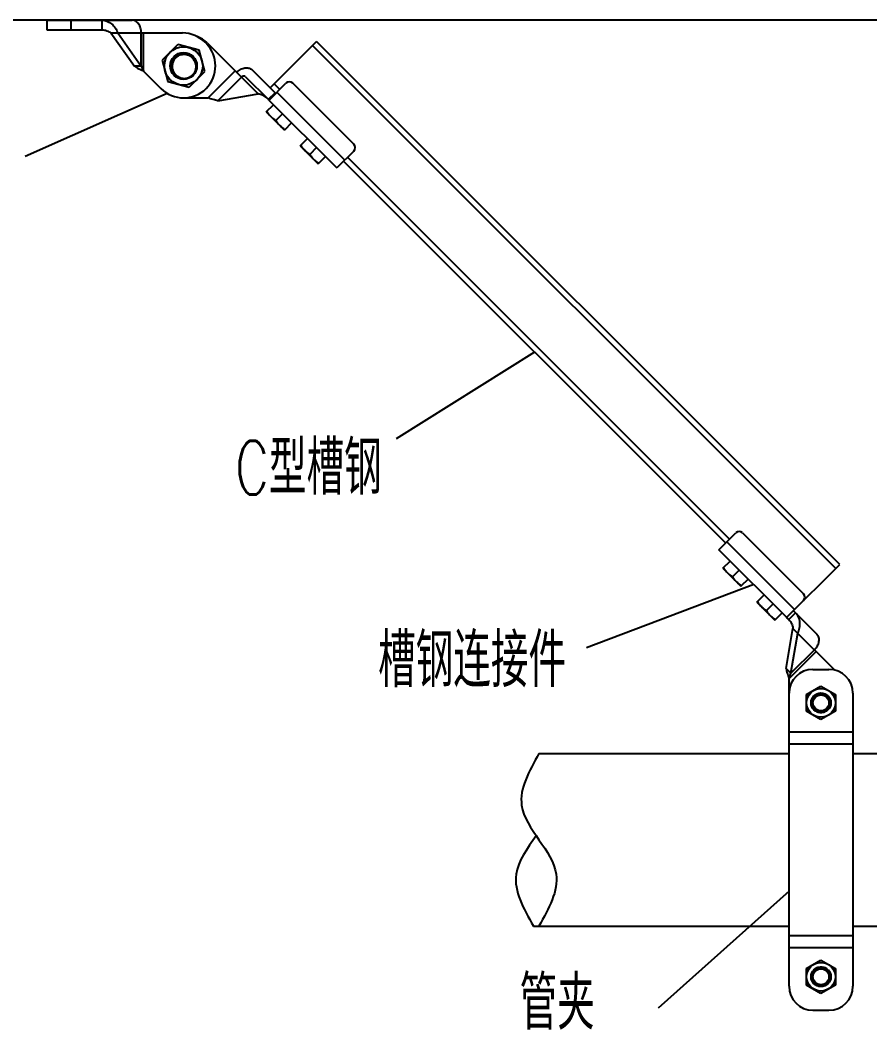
# Model space of a CAD drawing. Extents: x 27938 to 1507990, y 110129 to 923079.
# Drawn here: x 647295 to 653625, y 376419 to 383946 of the extents above; entities that cross this region are included whole.
import ezdxf

# ---------------------------------------------------------------- set-up
doc = ezdxf.new("R2010")
doc.units = 0
doc.header["$LTSCALE"] = 1000
doc.header["$MEASUREMENT"] = 0
doc.layers.add('BZ', color=2, linetype='Continuous')
doc.layers.add('W_DIM', color=4, linetype='Continuous')
doc.styles.get("Standard").update_dxf_attribs({"font": 'gbenor.shx', "bigfont": 'gbcbig.shx'})
doc.styles.add('wwp100', font='txt.shx', dxfattribs={"width": 0.7, "height": 400, "bigfont": 'hztxt.shx'})
doc.dimstyles.get("Standard").update_dxf_attribs({"dimtxt": 0.18, "dimasz": 0.18, "dimexe": 0.18, "dimexo": 0.0625, "dimgap": 0.09, "dimtad": 0, "dimtih": 1, "dimtoh": 1, "dimdec": 4, "dimzin": 0, "dimdsep": 46, "dimtxsty": 'Standard', "dimcen": 0.09, "dimadec": 0, "dimazin": 0, "dimtfac": 1, "dimtdec": 4, "dimtofl": 0, "dimtmove": 0, "dimatfit": 3, "dimfxl": 1, "dimtolj": 1, "dimtzin": 0, "dimarcsym": 0})

msp = doc.modelspace()

# ---------------------------------------------------------------- linework, layer by layer
at = {"linetype": 'Continuous'}
for p, q in [((647493.9, 383946.5), (647493.9, 383875)), ((647493.9, 383946.5), (648130.1, 383946.5)), ((647672.5, 383946.5), (647672.5, 383875)), ((647903, 383946.5), (647903, 383875)), ((647493.9, 383875), (647903, 383875)), ((647971.5, 383851.2), (648146.9, 383603.2)), ((647971.5, 383851.2), (648504.6, 383851.2)), ((648022, 383851.2), (648197.4, 383603.2)), ((648197.4, 383603.2), (648197.4, 383851.2)), ((648214.3, 383566.6), (648214.3, 383851.2)), ((648469.2, 383765.1), (648352.6, 383648.4)), ((648628.6, 383722.4), (648469.2, 383765.1)), ((648680.3, 383774.1), (648672.9, 383781.5)), ((648690.7, 383774.1), (649067.6, 383397.2)), ((649157, 383442.6), (649502.1, 383787.8)), ((653371.6, 379859.4), (649472.7, 383758.3)), ((653401, 379888.9), (649502.1, 383787.8)), ((648509.6, 383689.7), (648509.4, 383689.7)), ((648512.3, 383689.7), (648512.4, 383689.7)), ((648671.3, 383563), (648628.6, 383722.4)), ((648197.4, 383603.2), (648146.9, 383603.2)), ((648352.6, 383648.4), (648395.3, 383489.1)), ((648214.3, 383566.6), (648343.5, 383437.4)), ((648554.6, 383446.4), (648671.3, 383563)), ((648896, 383568.9), (648694.7, 383367.6)), ((648972.3, 383526.2), (649147, 383351.5)), ((649022.9, 383576.7), (649197.5, 383402)), ((648395.3, 383489.1), (648554.6, 383446.4)), ((648768.2, 383345.8), (648943.6, 383521.2)), ((649148.9, 383350.4), (649274.8, 383476.3)), ((649228.5, 383430), (649186.4, 383472)), ((649780, 383021.6), (649325.3, 383476.3)), ((648768.2, 383345.8), (649067.6, 383397.2)), ((649194.1, 383405.4), (649143.6, 383354.9)), ((649712.6, 382903.8), (649207.5, 383408.9)), ((648511.9, 383367.6), (648694.7, 383367.6)), ((649128.3, 383262.4), (649182.2, 383316.3)), ((649148.5, 383350), (649653.7, 382844.8)), ((649128.3, 383262.4), (649263, 383127.7)), ((649249.6, 383248.9), (649199.5, 383198.9)), ((649316.9, 383181.6), (649263, 383127.7)), ((649380.9, 383009.8), (649434.8, 383063.7)), ((649380.9, 383009.8), (649515.6, 382875.1)), ((649502.1, 382996.4), (649452, 382946.3)), ((649569.5, 382929), (649515.6, 382875.1)), ((649780, 382971.1), (649653.7, 382844.8)), ((652580.2, 380078.3), (649733.7, 382924.8)), ((652550.7, 380048.8), (649704.2, 382895.3)), ((652500.2, 379998.3), (652626.5, 380124.6)), ((652677, 380124.6), (653131.6, 379670)), ((653020.9, 379477.6), (652500.2, 379998.3)), ((652559.1, 380057.3), (653064.3, 379552.1)), ((652530.5, 379860.3), (652584.4, 379914.1)), ((652530.5, 379860.3), (652665.2, 379725.6)), ((652651.7, 379846.8), (652601.6, 379796.7)), ((653007.8, 379495.6), (653401, 379888.9)), ((652719.1, 379779.4), (652665.2, 379725.6)), ((652783.1, 379607.7), (652836.9, 379661.6)), ((652783.1, 379607.7), (652917.8, 379473)), ((652904.3, 379594.2), (652854.2, 379544.1)), ((653055.8, 379543.7), (653232, 379367.5)), ((652971.6, 379526.9), (652917.8, 379473)), ((653020.9, 379477.6), (653071.4, 379528.1)), ((653001.2, 379112.9), (653052.6, 379412.3)), ((653052.6, 379412.3), (653364.4, 379100.5)), ((653036.9, 379077.2), (653088.3, 379376.5)), ((653023, 379039.4), (653224.2, 379240.6)), ((653212.3, 379252.5), (653036.9, 379077.2)), ((653001.2, 379112.9), (653036.9, 379077.2)), ((653201.6, 379106.6), (653320.6, 379106.6)), ((653023, 376743.2), (653023, 379039.4)), ((653154, 378918.4), (653261.1, 378980.3)), ((653261.1, 378980.3), (653368.2, 378918.4)), ((653154, 378794.7), (653154, 378918.4)), ((653238.9, 378924.4), (653238.8, 378924.3)), ((653296.7, 378905), (653296.6, 378905.1)), ((653317.1, 378903.5), (653317.1, 378903.4)), ((653317.1, 378903.4), (653317.2, 378903.3)), ((653368.2, 378918.4), (653368.2, 378794.7)), ((653499.2, 378928), (653499.2, 376743.2)), ((653261.1, 378732.9), (653154, 378794.7)), ((653368.2, 378794.7), (653261.1, 378732.9)), ((653311.2, 378805.5), (653311.1, 378805.5)), ((653311.1, 378805.5), (653311.1, 378805.4)), ((653311.3, 378805.6), (653311.2, 378805.6)), ((653311.2, 378805.6), (653311.2, 378805.5)), ((653311.7, 378806), (653311.6, 378805.9)), ((653311.6, 378805.9), (653311.6, 378805.9)), ((653311.8, 378806), (653311.7, 378806)), ((653311.7, 378806), (653311.7, 378806)), ((653311.9, 378806.2), (653311.8, 378806.1)), ((653311.8, 378806.1), (653311.8, 378806)), ((653312.3, 378806.6), (653312.2, 378806.5)), ((653312.4, 378806.7), (653312.3, 378806.6)), ((653312.3, 378806.6), (653312.3, 378806.6)), ((653333.8, 378850.3), (653333.8, 378850.2)), ((653333.8, 378850), (653333.8, 378849.9)), ((653334, 378851.5), (653334, 378851.4)), ((653334, 378851.5), (653334, 378851.4)), ((653023, 378639.5), (653499.2, 378639.5)), ((653023, 378550.2), (653499.2, 378550.2)), ((651159.7, 378478.5), (653023, 378478.5)), ((653499.2, 378478.5), (654451.7, 378478.5)), ((651118.1, 377192.6), (653023, 377192.6)), ((653499.2, 377192.6), (654422, 377192.6)), ((653023, 377121), (653499.2, 377121)), ((653023, 377031.7), (653499.2, 377031.7)), ((653154, 376876.5), (653261.1, 376938.3)), ((653261.1, 376938.3), (653368.2, 376876.5)), ((653154, 376752.8), (653154, 376876.5)), ((653238.9, 376882.4), (653238.8, 376882.4)), ((653296.7, 376863.1), (653296.6, 376863.1)), ((653317.1, 376861.6), (653317.1, 376861.5)), ((653317.1, 376861.5), (653317.2, 376861.4)), ((653368.2, 376876.5), (653368.2, 376752.8)), ((653261.1, 376690.9), (653154, 376752.8)), ((653368.2, 376752.8), (653261.1, 376690.9)), ((653311.2, 376763.6), (653311.1, 376763.5)), ((653311.1, 376763.5), (653311.1, 376763.5)), ((653311.3, 376763.7), (653311.2, 376763.6)), ((653311.2, 376763.6), (653311.2, 376763.6)), ((653311.7, 376764), (653311.6, 376764)), ((653311.6, 376764), (653311.6, 376763.9)), ((653311.8, 376764.1), (653311.7, 376764)), ((653311.7, 376764), (653311.7, 376764)), ((653311.9, 376764.2), (653311.8, 376764.1)), ((653311.8, 376764.1), (653311.8, 376764.1)), ((653312.3, 376764.6), (653312.2, 376764.6)), ((653312.4, 376764.8), (653312.3, 376764.7)), ((653312.3, 376764.7), (653312.3, 376764.6)), ((653333.8, 376808.3), (653333.8, 376808.3)), ((653333.8, 376808), (653333.8, 376808)), ((653334, 376809.6), (653334, 376809.4)), ((653334, 376809.6), (653334, 376809.4)), ((653201.6, 376564.6), (653320.6, 376564.6))]:
    msp.add_line(p, q, dxfattribs=at)
for centre, radius in [((648511.9, 383605.7), 142.9), ((648511.9, 383605.7), 100.2), ((648511.9, 383605.7), 95.3), ((653261.1, 378856.6), 107.1), ((653261.1, 378856.6), 73.7), ((653261.1, 378856.6), 59.5), ((653261.1, 376814.6), 107.1), ((653261.1, 376814.6), 73.7), ((653261.1, 376814.6), 59.5)]:
    msp.add_circle(centre, radius, dxfattribs=at)
for centre, radius, start, end in [((648504.6, 383613.1), 238.1, 45, 90), ((648522.3, 383605.7), 238.1, 45, 67.63031), ((648511.9, 383605.7), 238.1, 225, 45), ((648511.9, 383605.7), 83.9, 101.48488, 165.44483), ((648511.9, 383605.9), 83.8, 101.10333, 101.4834), ((648511.9, 383605.6), 84, 95.59662, 101.09946), ((648511.9, 383605.7), 84, 92.60725, 95.59802), ((648511.9, 383606), 83.7, 91.69418, 92.60616), ((648511.9, 383606.2), 83.5, 91.37381, 91.69398), ((648517.6, 383606.5), 83.5, 94.99489, 95.50792), ((648511.9, 383606), 83.7, 89.75296, 91.37328), ((648511.9, 383605.7), 84, 88.71875, 89.6641), ((648511.9, 383605.6), 84.1, 87.15432, 88.71863), ((648512.1, 383605.7), 84.1, 175.15789, 177.69509), ((648512.1, 383605.7), 84.1, 177.70337, 178.51134), ((648512, 383605.7), 84.1, 177.69503, 178.78973), ((648512, 383605.7), 84, 178.51135, 179.23308), ((648511.8, 383605.7), 83.9, 178.78883, 181.69256), ((648511.7, 383605.7), 83.7, 179.23213, 181.6927), ((648511.9, 383605.8), 83.9, 172.14543, 175.15819), ((648511.9, 383605.7), 83.9, 168.67355, 172.14337), ((648511.9, 383605.7), 84, 165.4458, 168.67361), ((648510.5, 383600.2), 94.7, 342.31446, 343.94712), ((649300.1, 383451), 35.7, 45, 135), ((649754.7, 382996.4), 35.7, 315, 45), ((652651.7, 380099.4), 35.7, 45, 135), ((653106.3, 379644.7), 35.7, 315, 45), ((653201.6, 378928), 178.6, 90, 180), ((653320.6, 378928), 178.6, 0, 90), ((653261.1, 378856.6), 71.4, 108.09219, 105.53041), ((653261.1, 378856.6), 60.1, 53.78972, 143.12824), ((653260.8, 378856.8), 59.7, 142.82749, 143.12822), ((653261, 378856.7), 60, 140.32828, 142.82605), ((653261.1, 378856.5), 60.2, 139.12725, 140.32924), ((653261.2, 378856.5), 60.3, 138.70846, 139.12741), ((653263, 378857.4), 71.2, 107.2173, 109.79104), ((653261.3, 378856.8), 59.8, 52.51705, 53.7893), ((653263, 378855.6), 59.8, 55.33718, 55.67721), ((653262.9, 378855.5), 59.9, 54.1228, 55.3368), ((653261.1, 378856.6), 60, 51.24611, 52.5171), ((653262.8, 378855.3), 60.2, 52.0023, 54.1222), ((653261.1, 378856.5), 60.2, 50.58106, 51.24633), ((653262.6, 378855.1), 60.4, 50.43148, 52.00277), ((653262.6, 378855.1), 60.5, 50.04004, 50.43172), ((653262.6, 378855.1), 60.5, 49.19898, 50.04001), ((653256.8, 378863.1), 72.4, 32.67364, 34.93175), ((653261.1, 378856.6), 73, 356.06244, 41.06244), ((653261.3, 378856.7), 72.8, 39.98819, 41.06221), ((653261.1, 378856.6), 73, 38.79662, 39.79988), ((653257.3, 378863.4), 71.9, 23.90688, 32.68142), ((653258, 378863.7), 71.1, 23.32965, 23.88613), ((653262.6, 378858), 71.5, 312.88161, 313.20481), ((653262.6, 378858), 71.6, 313.52425, 313.92611), ((653262.5, 378858.1), 71.7, 314.16129, 318.95629), ((653262.5, 378858.1), 71.7, 318.9568, 320.02346), ((653262, 378858.5), 72.3, 320.06817, 352.31475), ((653261.4, 378858.7), 72.9, 352.26728, 353.08797), ((653261.3, 378856.6), 72.9, 354.83536, 355.91999), ((653261.5, 378858.6), 72.8, 353.40008, 354.29095), ((653261.4, 378858.6), 72.9, 353.08802, 353.36074), ((653261.2, 378856.6), 73, 354.42131, 354.78419), ((653261.1, 376814.6), 71.4, 108.09219, 105.53041), ((653261.1, 376814.6), 60.1, 53.78972, 143.12824), ((653260.8, 376814.9), 59.7, 142.82749, 143.12822), ((653261, 376814.7), 60, 140.32828, 142.82605), ((653261.1, 376814.6), 60.2, 139.12725, 140.32924), ((653261.2, 376814.5), 60.3, 138.70846, 139.12741), ((653263, 376815.5), 71.2, 107.2173, 109.79104), ((653261.3, 376814.9), 59.8, 52.51705, 53.7893), ((653263, 376813.7), 59.8, 55.33718, 55.67721), ((653262.9, 376813.6), 59.9, 54.1228, 55.3368), ((653261.1, 376814.7), 60, 51.24611, 52.5171), ((653262.8, 376813.3), 60.2, 52.0023, 54.1222), ((653261.1, 376814.6), 60.2, 50.58106, 51.24633), ((653262.6, 376813.2), 60.4, 50.43148, 52.00277), ((653262.6, 376813.1), 60.5, 50.04004, 50.43172), ((653262.6, 376813.1), 60.5, 49.19898, 50.04001), ((653256.8, 376821.1), 72.4, 32.67364, 34.93175), ((653261.1, 376814.6), 73, 356.06244, 41.06244), ((653261.3, 376814.8), 72.8, 39.98819, 41.06221), ((653261.1, 376814.6), 73, 38.79662, 39.79988), ((653257.3, 376821.4), 71.9, 23.90688, 32.68142), ((653258, 376821.8), 71.1, 23.32965, 23.88613), ((653262.6, 376816), 71.5, 312.88161, 313.20481), ((653262.6, 376816.1), 71.6, 313.52425, 313.92611), ((653262.5, 376816.2), 71.7, 314.16129, 318.95629), ((653262.5, 376816.2), 71.7, 318.9568, 320.02346), ((653262, 376816.6), 72.3, 320.06817, 352.31475), ((653261.4, 376816.7), 72.9, 352.26728, 353.08797), ((653261.3, 376814.6), 72.9, 354.83536, 355.91999), ((653261.5, 376816.7), 72.8, 353.40008, 354.29095), ((653261.4, 376816.7), 72.9, 353.08802, 353.36074), ((653261.2, 376814.6), 73, 354.42131, 354.78419), ((653201.6, 376743.2), 178.6, 180, 270), ((653320.6, 376743.2), 178.6, 270, 0)]:
    msp.add_arc(centre, radius, start, end, dxfattribs=at)
for points, knots in [([(647903, 383946.5), (647916.1, 383946.5), (647942.9, 383941.3), (647978.1, 383920), (648005.4, 383888.9), (648017.6, 383864), (648022, 383851.2)], [0, 0, 0, 0, 0.243233, 0.493078, 0.748723, 1, 1, 1, 1]), ([(648197.4, 383851.2), (648197.4, 383863.5), (648194.2, 383887.3), (648180.1, 383918.5), (648158.2, 383940.7), (648139, 383946.5), (648130.1, 383946.5)], [0, 0, 0, 0, 0.287969, 0.555344, 0.790533, 1, 1, 1, 1]), ([(647903, 383875), (647915.8, 383875), (647940.5, 383870.3), (647962, 383858.1), (647971.5, 383851.2)], [0, 0, 0, 0, 0.522516, 1, 1, 1, 1]), ([(648601.5, 383574), (648605.5, 383587.7), (648607.1, 383617.5), (648591.9, 383651.5), (648571.6, 383672.1), (648552.9, 383683.4), (648532.1, 383689.8), (648517.5, 383690.4), (648510.3, 383689.7)], [0, 0, 0, 0, 0.249273, 0.49841, 0.623846, 0.749245, 0.874621, 1, 1, 1, 1]), ([(648146.9, 383603.2), (648156.7, 383596.4), (648179.1, 383583.8), (648202, 383572.6), (648214.3, 383566.6)], [0, 0, 0, 0, 0.468219, 1, 1, 1, 1]), ([(648197.4, 383603.2), (648198.5, 383600.1), (648203.5, 383587.6), (648209.6, 383575.7), (648214.3, 383566.6)], [0, 0, 0, 0, 0.244001, 1, 1, 1, 1]), ([(648428, 383603.3), (648427.7, 383596), (648429.1, 383581.2), (648436.7, 383560.4), (648449.3, 383542.1), (648471.4, 383522.8), (648507, 383509.7), (648537, 383513.6), (648550.6, 383518.7)], [0, 0, 0, 0, 0.125414, 0.250833, 0.376265, 0.501706, 0.750785, 1, 1, 1, 1]), ([(648907.9, 383556.9), (648916.6, 383565.6), (648935.7, 383580.2), (648967.7, 383592.3), (648998.9, 383592.4), (649016.5, 383583), (649022.9, 383576.7)], [0, 0, 0, 0, 0.287971, 0.555344, 0.790532, 1, 1, 1, 1]), ([(648972.3, 383526.2), (648970.8, 383527.7), (648966.4, 383530.1), (648958.5, 383530.1), (648950.5, 383527), (648945.8, 383523.4), (648943.6, 383521.2)], [0, 0, 0, 0, 0.209498, 0.444667, 0.711989, 1, 1, 1, 1]), ([(649132.9, 383365.6), (649123.9, 383374.6), (649103.1, 383388.8), (649079.2, 383395.4), (649067.6, 383397.2)], [0, 0, 0, 0, 0.522516, 1, 1, 1, 1]), ([(648768.2, 383345.8), (648756.4, 383348), (648731.8, 383354.9), (648707.6, 383363.2), (648694.7, 383367.6)], [0, 0, 0, 0, 0.468219, 1, 1, 1, 1]), ([(649148.9, 383350.4), (649148.9, 383350.3), (649148, 383350.2), (649147.5, 383351), (649147, 383351.5)], [0, 0, 0, 0, 0.126775, 1, 1, 1, 1]), ([(649132.1, 383266.2), (649134.3, 383262.8), (649143.3, 383249.6), (649153.5, 383237.2), (649162, 383228.7)], [0, 0, 0, 0, 0.250789, 1, 1, 1, 1]), ([(649162, 383228.7), (649170.5, 383220.3), (649182.9, 383210), (649196.1, 383201), (649199.5, 383198.9)], [0, 0, 0, 0, 0.749211, 1, 1, 1, 1]), ([(649199.5, 383198.9), (649201.7, 383195.5), (649210.6, 383182.3), (649220.9, 383169.9), (649229.4, 383161.4)], [0, 0, 0, 0, 0.250789, 1, 1, 1, 1]), ([(649229.4, 383161.4), (649237.8, 383152.9), (649250.2, 383142.7), (649263.5, 383133.7), (649266.8, 383131.5)], [0, 0, 0, 0, 0.749211, 1, 1, 1, 1]), ([(649384.7, 383013.6), (649386.9, 383010.3), (649395.9, 382997), (649406.1, 382984.6), (649414.6, 382976.2)], [0, 0, 0, 0, 0.250789, 1, 1, 1, 1]), ([(649414.6, 382976.2), (649423, 382967.7), (649435.5, 382957.5), (649448.7, 382948.5), (649452, 382946.3)], [0, 0, 0, 0, 0.749211, 1, 1, 1, 1]), ([(649452, 382946.3), (649454.2, 382942.9), (649463.2, 382929.7), (649473.5, 382917.3), (649481.9, 382908.8)], [0, 0, 0, 0, 0.250789, 1, 1, 1, 1]), ([(649481.9, 382908.8), (649490.4, 382900.3), (649502.8, 382890.1), (649516, 382881.1), (649519.4, 382878.9)], [0, 0, 0, 0, 0.749211, 1, 1, 1, 1]), ([(652534.3, 379864), (652536.5, 379860.7), (652545.4, 379847.5), (652555.7, 379835.1), (652564.2, 379826.6)], [0, 0, 0, 0, 0.250789, 1, 1, 1, 1]), ([(652564.2, 379826.6), (652572.6, 379818.1), (652585, 379807.9), (652598.3, 379798.9), (652601.6, 379796.7)], [0, 0, 0, 0, 0.749211, 1, 1, 1, 1]), ([(652601.6, 379796.7), (652603.8, 379793.3), (652612.8, 379780.1), (652623, 379767.7), (652631.5, 379759.2)], [0, 0, 0, 0, 0.250789, 1, 1, 1, 1]), ([(652631.5, 379759.2), (652640, 379750.8), (652652.4, 379740.5), (652665.6, 379731.5), (652669, 379729.3)], [0, 0, 0, 0, 0.749211, 1, 1, 1, 1]), ([(652786.8, 379611.5), (652789, 379608.1), (652798, 379594.9), (652808.3, 379582.5), (652816.7, 379574)], [0, 0, 0, 0, 0.250789, 1, 1, 1, 1]), ([(652816.7, 379574), (652825.2, 379565.5), (652837.6, 379555.3), (652850.8, 379546.3), (652854.2, 379544.1)], [0, 0, 0, 0, 0.749211, 1, 1, 1, 1]), ([(652854.2, 379544.1), (652856.4, 379540.8), (652865.4, 379527.5), (652875.6, 379515.1), (652884.1, 379506.7)], [0, 0, 0, 0, 0.250789, 1, 1, 1, 1]), ([(652884.1, 379506.7), (652892.6, 379498.2), (652905, 379487.9), (652918.2, 379479), (652921.6, 379476.8)], [0, 0, 0, 0, 0.749211, 1, 1, 1, 1]), ([(653020.9, 379477.6), (653018.9, 379479.6), (653015, 379483.5), (653010.4, 379488.2), (653006.1, 379494), (653007.8, 379495.6)], [0, 0, 0, 0, 0.378665, 0.693291, 1, 1, 1, 1]), ([(653020.9, 379477.6), (653030, 379468.5), (653044.1, 379447.7), (653050.7, 379423.8), (653052.6, 379412.3)], [0, 0, 0, 0, 0.522516, 1, 1, 1, 1]), ([(653088.3, 379376.5), (653094.2, 379388.7), (653103.1, 379415), (653105.8, 379456.2), (653096.1, 379496.2), (653080.7, 379518.8), (653071.4, 379528.1)], [0, 0, 0, 0, 0.251282, 0.506922, 0.756761, 1, 1, 1, 1]), ([(653212.3, 379252.5), (653221, 379261.2), (653235.5, 379280.3), (653247.6, 379312.3), (653247.8, 379343.5), (653238.3, 379361.2), (653232, 379367.5)], [0, 0, 0, 0, 0.287971, 0.555344, 0.790532, 1, 1, 1, 1]), ([(653001.2, 379112.9), (653003.3, 379101.1), (653010.3, 379076.4), (653018.6, 379052.2), (653023, 379039.4)], [0, 0, 0, 0, 0.468219, 1, 1, 1, 1]), ([(653023, 379039.4), (653024, 379042.6), (653028.1, 379055.4), (653032.7, 379068.1), (653036.9, 379077.2)], [0, 0, 0, 0, 0.254643, 1, 1, 1, 1]), ([(653238.8, 378924.3), (653231.2, 378921.6), (653217, 378913.5), (653201, 378894.9), (653192.2, 378872.1), (653191.8, 378847.6), (653199.9, 378824.4), (653215.6, 378805.5), (653236.9, 378793.4), (653253.1, 378790.9), (653261.1, 378791.2)], [0, 0, 0, 0, 0.125057, 0.250088, 0.37511, 0.500112, 0.62511, 0.750088, 0.875051, 1, 1, 1, 1]), ([(653296.2, 378918.8), (653290.3, 378921.3), (653277.8, 378924.7), (653258.3, 378924.5), (653239.7, 378918.8), (653229, 378911.4), (653224.3, 378907)], [0, 0, 0, 0, 0.250246, 0.500331, 0.750262, 1, 1, 1, 1]), ([(653261.1, 378791.2), (653267.3, 378791.4), (653279.9, 378793.6), (653296.9, 378802.2), (653310.7, 378815.3), (653320, 378831.9), (653324.1, 378850.5), (653322.4, 378869.5), (653315.1, 378887.1), (653306.8, 378896.8), (653302.1, 378900.9)], [0, 0, 0, 0, 0.125035, 0.250056, 0.37507, 0.500071, 0.625066, 0.75005, 0.875024, 1, 1, 1, 1]), ([(651138.9, 377866), (651074.7, 377771.2), (650913.9, 377557.7), (651045, 377323.4), (651118.1, 377192.6)], [567.944908, 567.944908, 567.944908, 567.944908, 845.129587, 1195.193724, 1195.193724, 1195.193724, 1195.193724]), ([(653238.8, 376882.4), (653231.2, 376879.6), (653217, 376871.5), (653201, 376853), (653192.2, 376830.1), (653191.8, 376805.6), (653199.9, 376782.5), (653215.6, 376763.6), (653236.9, 376751.4), (653253.1, 376749), (653261.1, 376749.2)], [0, 0, 0, 0, 0.125057, 0.250088, 0.37511, 0.500112, 0.62511, 0.750088, 0.875051, 1, 1, 1, 1]), ([(653296.2, 376876.8), (653290.3, 376879.3), (653277.8, 376882.8), (653258.3, 376882.6), (653239.7, 376876.8), (653229, 376869.5), (653224.3, 376865.1)], [0, 0, 0, 0, 0.250246, 0.500331, 0.750262, 1, 1, 1, 1]), ([(653261.1, 376749.2), (653267.3, 376749.4), (653279.9, 376751.6), (653296.9, 376760.2), (653310.7, 376773.3), (653320, 376789.9), (653324.1, 376808.5), (653322.4, 376827.5), (653315.1, 376845.1), (653306.8, 376854.8), (653302.1, 376858.9)], [0, 0, 0, 0, 0.125035, 0.250056, 0.37507, 0.500071, 0.625066, 0.75005, 0.875024, 1, 1, 1, 1])]:
    msp.add_open_spline(points, degree=3, knots=knots, dxfattribs=at)
for points in [[(653224.3, 378907), (653219.9, 378902.9), (653216, 378898), (653213, 378892.6)], [(653224.3, 376865.1), (653219.9, 376860.9), (653216, 376856), (653213, 376850.7)]]:
    msp.add_open_spline(points, degree=3, dxfattribs=at)
msp.add_spline([(651159.7, 378478.5), (651031.1, 378092.8), (651288.3, 377578.4), (651159.7, 377192.6)], degree=3, dxfattribs=at)
at = {"layer": 'BZ'}
msp.add_line((658699.9, 383946.5), (645534.5, 383946.5), dxfattribs=at)

# ---------------------------------------------------------------- texts
at = {"layer": 'W_DIM', "color": 7, "style": 'wwp100', "width": 0.7}
for s, p in [('C型槽钢', (648896.5, 380409.6)), ('槽钢连接件', (649961.7, 378973.9)), ('管夹', (651015.2, 376419.5))]:
    msp.add_text(s, height=400, dxfattribs=at).set_placement(p)

# ---------------------------------------------------------------- leaders
for points in [[(648391.2, 383400.5), (647332.9, 382929.5)], [(651127.4, 381472.1), (650097.1, 380824.5)], [(652760.6, 379738), (651515.3, 379267.2)], [(653023, 377451.7), (652047.7, 376580.3)]]:
    msp.add_leader(points, dimstyle='Standard', override={"dimgap": 20, "dimtad": 0})

doc.saveas('drawing.dxf')
